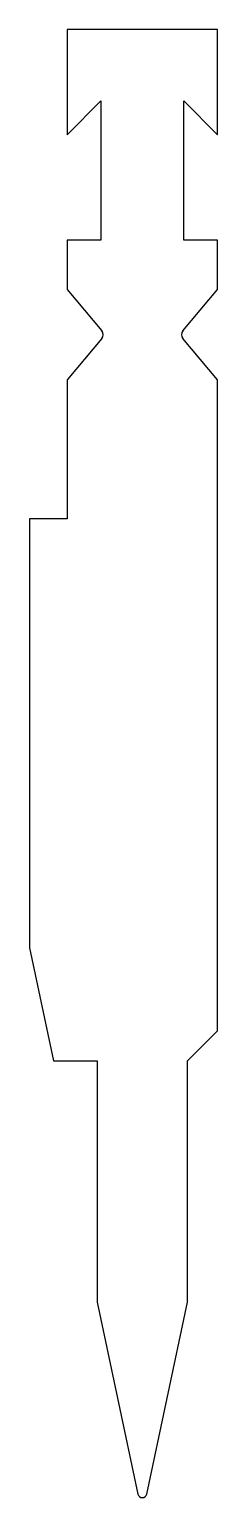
# Model space of a CAD drawing. Header units: metres. Extents: x -15 to 10, y -92 to 103.
import ezdxf

# ---------------------------------------------------------------- set-up
doc = ezdxf.new("R2010")
doc.units = ezdxf.units.M

msp = doc.modelspace()

# ---------------------------------------------------------------- linework, layer by layer
for p, q in [((10.058695, 103.174612), (-9.941305, 103.174612)), ((-9.941305, 103.174612), (-9.941305, 89.174612)), ((10.058695, 89.174612), (10.058695, 103.174612)), ((-9.941305, 89.174612), (-5.441305, 93.674612)), ((-5.441305, 93.674612), (-5.441305, 75.174612)), ((5.558695, 75.174612), (5.558695, 93.674612)), ((5.558695, 93.674612), (10.058695, 89.174612)), ((-5.441305, 75.174612), (-9.941305, 75.174612)), ((-9.941305, 75.174612), (-9.941305, 68.636206)), ((10.058695, 75.174612), (5.558695, 75.174612)), ((10.058695, 68.636206), (10.058695, 75.174612)), ((-9.941305, 68.636206), (-5.328469, 63.138843)), ((5.44586, 63.138843), (10.058695, 68.636206)), ((-5.328469, 62.110382), (-9.941305, 56.613019)), ((10.058695, 56.613019), (5.44586, 62.110382)), ((-9.941305, 56.613019), (-9.941305, 38.174612)), ((10.058695, -29.825388), (10.058695, 56.613019)), ((-14.941305, 38.174612), (-14.941305, -18.825388)), ((-9.941305, 38.174612), (-14.941305, 38.174612)), ((-14.941305, -18.825388), (-11.752957, -33.825388)), ((6.058695, -33.825388), (10.058695, -29.825388)), ((-11.752957, -33.825388), (-5.941305, -33.825388)), ((-5.941305, -33.825388), (-5.941305, -65.883448)), ((6.058695, -65.883448), (6.058695, -33.825388)), ((-5.941305, -65.883448), (-0.528193, -91.350135)), ((0.645584, -91.350135), (6.058695, -65.883448))]:
    msp.add_line(p, q)
for centre, radius, start, end in [((-5.941305, 62.624612), 0.8, 320, 40), ((6.058695, 62.624612), 0.8, 140, 220), ((0.058695, -91.225388), 0.6, 192, 348)]:
    msp.add_arc(centre, radius, start, end)

doc.saveas('drawing.dxf')
